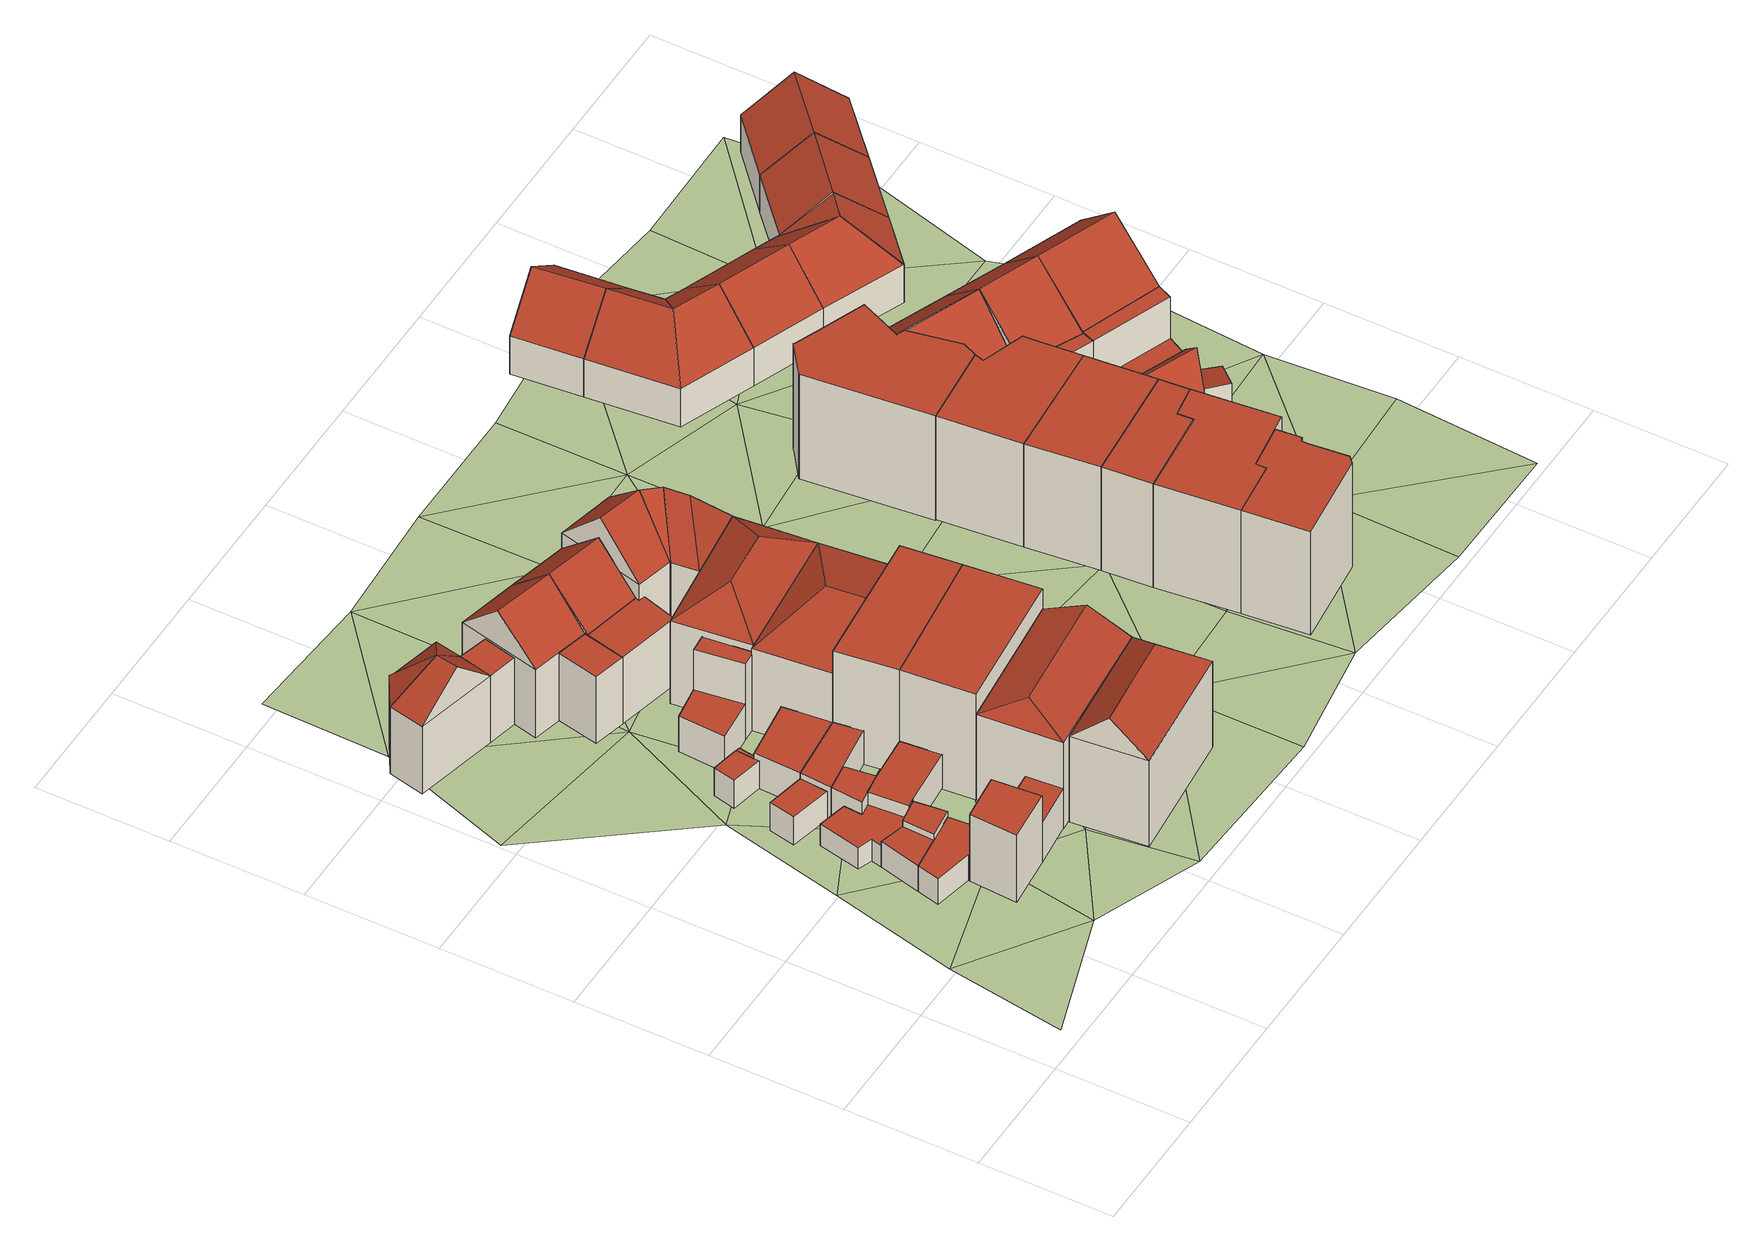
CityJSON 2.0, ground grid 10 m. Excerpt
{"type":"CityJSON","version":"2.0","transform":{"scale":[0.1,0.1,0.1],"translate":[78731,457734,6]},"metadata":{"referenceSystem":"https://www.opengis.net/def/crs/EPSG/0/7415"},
"CityObjects":{
"building1":{"type":"Building","attributes":{"validity":"0"},"children":["building1-1","building1-2","building1-3"]},
"building1-1":{"type":"BuildingPart","attributes":{"roofType":"1070","RelativeEavesHeight":6,"RelativeRidgeHeight":9.1,"AbsoluteEavesHeight":12.27,"AbsoluteRidgeHeight":15.37,"validity":"0"},"parents":["building1"],"geometry":[{"type":"Solid","lod":"2","boundaries":[[[[0,1,2,3]],[[1,4,5,2]],[[4,6,7,5]],[[6,8,9,7]],[[8,0,3,9]],[[1,0,10]],[[4,1,10]],[[6,4,10]],[[8,6,10]],[[0,8,10]],[[3,2,5,7,9]]]],"semantics":{"surfaces":[{"type":"WallSurface"},{"type":"RoofSurface","Direction":194.2,"Slope":-17.75},{"type":"RoofSurface","Direction":328.77,"Slope":44.4},{"type":"RoofSurface","Direction":56.98,"Slope":24.38},{"type":"RoofSurface","Direction":13.61,"Slope":44.32},{"type":"RoofSurface","Direction":102.35,"Slope":46.31},{"type":"GroundSurface"}],"values":[[0,0,0,0,0,1,2,3,4,5,6]]}}]},
"building1-2":{"type":"BuildingPart","attributes":{"roofType":"1000","RelativeEavesHeight":5.97,"RelativeRidgeHeight":5.97,"AbsoluteEavesHeight":12.27,"AbsoluteRidgeHeight":12.27,"validity":"0"},"parents":["building1"],"geometry":[{"type":"Solid","lod":"2","boundaries":[[[[0,11,12,3]],[[11,13,14,12]],[[13,15,16,14]],[[15,0,3,16]],[[15,13,11,0]],[[3,12,14,16]]]],"semantics":{"surfaces":[{"type":"WallSurface"},{"type":"RoofSurface","Direction":144.59,"Slope":90},{"type":"GroundSurface"}],"values":[[0,0,0,0,1,2]]}}]},
"building1-3":{"type":"BuildingPart","attributes":{"roofType":"1130","RelativeEavesHeight":5.99,"RelativeRidgeHeight":9.09,"AbsoluteEavesHeight":12.27,"AbsoluteRidgeHeight":15.37,"validity":"0"},"parents":["building1"],"geometry":[{"type":"Solid","lod":"2","boundaries":[[[[17,1,2,18]],[[1,0,3,2]],[[0,15,16,3]],[[15,17,18,16]],[[0,1,10]],[[17,15,19]],[[1,17,19,10]],[[15,0,10,19]],[[18,2,3,16]]]],"semantics":{"surfaces":[{"type":"WallSurface"},{"type":"RoofSurface","Direction":14.2,"Slope":17.75},{"type":"RoofSurface","Direction":282.04,"Slope":46.28},{"type":"RoofSurface","Direction":102.27,"Slope":46.29},{"type":"GroundSurface"}],"values":[[0,0,0,0,1,0,2,3,4]]}}]},
"building2":{"type":"Building","attributes":{"validity":"0"},"children":["building2-1","building2-2","building2-3","building2-4"]},
"building2-1":{"type":"BuildingPart","attributes":{"roofType":"1000","RelativeEavesHeight":2.32,"RelativeRidgeHeight":2.32,"AbsoluteEavesHeight":8.74,"AbsoluteRidgeHeight":8.74,"validity":"0"},"parents":["building2"],"geometry":[{"type":"Solid","lod":"2","boundaries":[[[[20,21,22,23]],[[21,24,25,22]],[[24,26,27,25]],[[26,28,29,27]],[[28,30,31,29]],[[30,20,23,31]],[[30,28,26,24,21,20]],[[23,22,25,27,29,31]]]],"semantics":{"surfaces":[{"type":"WallSurface"},{"type":"RoofSurface","Direction":0,"Slope":90},{"type":"GroundSurface"}],"values":[[0,0,0,0,0,0,1,2]]}}]},
"building2-2":{"type":"BuildingPart","attributes":{"roofType":"1130","RelativeEavesHeight":7.73,"RelativeRidgeHeight":9.35,"AbsoluteEavesHeight":13.99,"AbsoluteRidgeHeight":15.62,"validity":"0"},"parents":["building2"],"geometry":[{"type":"Solid","lod":"2","boundaries":[[[[32,33,34,35]],[[33,36,37,34]],[[36,38,39,37]],[[38,32,35,39]],[[36,33,40]],[[32,38,41]],[[33,32,41,40]],[[38,36,40,41]],[[35,34,37,39]]]],"semantics":{"surfaces":[{"type":"WallSurface"},{"type":"RoofSurface","Direction":265.01,"Slope":41.23},{"type":"RoofSurface","Direction":174.28,"Slope":62.61},{"type":"RoofSurface","Direction":354.14,"Slope":62.61},{"type":"GroundSurface"}],"values":[[0,0,0,0,1,0,2,3,4]]}}]},
"building2-3":{"type":"BuildingPart","attributes":{"roofType":"1000","RelativeEavesHeight":5.95,"RelativeRidgeHeight":5.95,"AbsoluteEavesHeight":12.39,"AbsoluteRidgeHeight":12.39,"validity":"0"},"parents":["building2"],"geometry":[{"type":"Solid","lod":"2","boundaries":[[[[42,43,44,45]],[[43,46,23,44]],[[46,47,48,23]],[[47,42,45,48]],[[47,46,43,42]],[[45,44,23,48]]]],"semantics":{"surfaces":[{"type":"WallSurface"},{"type":"RoofSurface","Direction":0,"Slope":90},{"type":"GroundSurface"}],"values":[[0,0,0,0,1,2]]}}]},
"building2-4":{"type":"BuildingPart","attributes":{"roofType":"1000","RelativeEavesHeight":3.46,"RelativeRidgeHeight":3.46,"AbsoluteEavesHeight":9.88,"AbsoluteRidgeHeight":9.88,"validity":"0"},"parents":["building2"],"geometry":[{"type":"Solid","lod":"2","boundaries":[[[[49,50,45,51]],[[50,52,48,45]],[[52,53,54,48]],[[53,55,56,54]],[[55,57,58,56]],[[57,49,51,58]],[[57,55,53,52,50,49]],[[51,45,48,54,56,58]]]],"semantics":{"surfaces":[{"type":"WallSurface"},{"type":"RoofSurface","Direction":0,"Slope":90},{"type":"GroundSurface"}],"values":[[0,0,0,0,0,0,1,2]]}}]},
"building3":{"type":"Building","attributes":{"validity":"0"},"children":["building3-1","building3-2","building3-3","building3-4","building3-5"]},
"building3-1":{"type":"BuildingPart","attributes":{"roofType":"1000","RelativeEavesHeight":2.75,"RelativeRidgeHeight":2.75,"AbsoluteEavesHeight":9.16,"AbsoluteRidgeHeight":9.16,"validity":"0"},"parents":["building3"],"geometry":[{"type":"Solid","lod":"2","boundaries":[[[[59,60,61,62]],[[60,63,64,61]],[[63,65,29,64]],[[65,66,67,29]],[[66,59,62,67]],[[66,65,63,60,59]],[[62,61,64,29,67]]]],"semantics":{"surfaces":[{"type":"WallSurface"},{"type":"RoofSurface","Direction":128.74,"Slope":90},{"type":"GroundSurface"}],"values":[[0,0,0,0,0,1,2]]}}]},
"building3-2":{"type":"BuildingPart","attributes":{"roofType":"1000","RelativeEavesHeight":2.97,"RelativeRidgeHeight":2.97,"AbsoluteEavesHeight":9.36,"AbsoluteRidgeHeight":9.36,"validity":"0"},"parents":["building3"],"geometry":[{"type":"Solid","lod":"2","boundaries":[[[[68,69,70,71]],[[69,72,73,70]],[[72,74,64,73]],[[74,75,61,64]],[[75,76,77,61]],[[76,68,71,77]],[[76,75,74,72,69,68]],[[71,70,73,64,61,77]]]],"semantics":{"surfaces":[{"type":"WallSurface"},{"type":"RoofSurface","Direction":161.8,"Slope":90},{"type":"GroundSurface"}],"values":[[0,0,0,0,0,0,1,2]]}}]},
"building3-3":{"type":"BuildingPart","attributes":{"roofType":"1000","RelativeEavesHeight":9.49,"RelativeRidgeHeight":9.49,"AbsoluteEavesHeight":15.8,"AbsoluteRidgeHeight":15.8,"validity":"0"},"parents":["building3"],"geometry":[{"type":"Solid","lod":"2","boundaries":[[[[78,79,37,39]],[[79,80,81,37]],[[80,82,83,81]],[[82,78,39,83]],[[82,80,79,78]],[[39,37,81,83]]]],"semantics":{"surfaces":[{"type":"WallSurface"},{"type":"RoofSurface","Direction":0,"Slope":90},{"type":"GroundSurface"}],"values":[[0,0,0,0,1,2]]}}]},
"building3-4":{"type":"BuildingPart","attributes":{"roofType":"1000","RelativeEavesHeight":2.33,"RelativeRidgeHeight":2.33,"AbsoluteEavesHeight":8.74,"AbsoluteRidgeHeight":8.74,"validity":"0"},"parents":["building3"],"geometry":[{"type":"Solid","lod":"2","boundaries":[[[[84,85,67,62]],[[85,26,27,67]],[[26,86,87,27]],[[86,84,62,87]],[[86,26,85,84]],[[62,67,27,87]]]],"semantics":{"surfaces":[{"type":"WallSurface"},{"type":"RoofSurface","Direction":0,"Slope":90},{"type":"GroundSurface"}],"values":[[0,0,0,0,1,2]]}}]},
"building3-5":{"type":"BuildingPart","attributes":{"roofType":"1000","RelativeEavesHeight":1.96,"RelativeRidgeHeight":1.96,"AbsoluteEavesHeight":8.34,"AbsoluteRidgeHeight":8.34,"validity":"0"},"parents":["building3"],"geometry":[{"type":"Solid","lod":"2","boundaries":[[[[88,89,90,91]],[[89,92,93,90]],[[92,94,95,93]],[[94,96,97,95]],[[96,98,77,97]],[[98,99,61,77]],[[99,100,62,61]],[[100,101,87,62]],[[101,88,91,87]],[[101,100,99,98,96,94,92,89,88]],[[91,90,93,95,97,77,61,62,87]]]],"semantics":{"surfaces":[{"type":"WallSurface"},{"type":"RoofSurface","Direction":0,"Slope":90},{"type":"GroundSurface"}],"values":[[0,0,0,0,0,0,0,0,0,1,2]]}}]},
"building4":{"type":"Building","attributes":{"validity":"0"},"children":["building4-1","building4-2"]},
"building4-1":{"type":"BuildingPart","attributes":{"roofType":"1030","RelativeEavesHeight":6.12,"RelativeRidgeHeight":9.36,"AbsoluteEavesHeight":12.39,"AbsoluteRidgeHeight":15.64,"validity":"0"},"parents":["building4"],"geometry":[{"type":"Solid","lod":"2","boundaries":[[[[102,103,104,105]],[[103,106,107,104]],[[106,108,109,107]],[[108,102,105,109]],[[106,103,110]],[[102,108,111]],[[103,102,111,110]],[[108,106,110,111]],[[105,104,107,109]]]],"semantics":{"surfaces":[{"type":"WallSurface"},{"type":"RoofSurface","Direction":194.26,"Slope":44.75},{"type":"RoofSurface","Direction":14.08,"Slope":45.49},{"type":"GroundSurface"}],"values":[[0,0,0,0,0,0,1,2,3]]}}]},
"building4-2":{"type":"BuildingPart","attributes":{"roofType":"1000","RelativeEavesHeight":6.04,"RelativeRidgeHeight":6.04,"AbsoluteEavesHeight":12.39,"AbsoluteRidgeHeight":12.39,"validity":"0"},"parents":["building4"],"geometry":[{"type":"Solid","lod":"2","boundaries":[[[[112,113,114,115]],[[113,116,117,114]],[[116,102,118,117]],[[102,112,115,118]],[[102,116,113,112]],[[115,114,117,118]]]],"semantics":{"surfaces":[{"type":"WallSurface"},{"type":"RoofSurface","Direction":0,"Slope":90},{"type":"GroundSurface"}],"values":[[0,0,0,0,1,2]]}}]},
"building5":{"type":"Building","attributes":{"validity":"0"},"children":["building5-1","building5-2","building5-3","building5-4"]},
"building5-1":{"type":"BuildingPart","attributes":{"roofType":"1010","RelativeEavesHeight":2.99,"RelativeRidgeHeight":2.99,"AbsoluteEavesHeight":9.36,"AbsoluteRidgeHeight":9.36,"validity":"0"},"parents":["building5"],"geometry":[{"type":"Solid","lod":"2","boundaries":[[[[119,120,121,122]],[[120,123,124,121]],[[123,125,126,124]],[[125,119,122,126]],[[125,123,120,119]],[[122,121,124,126]]]],"semantics":{"surfaces":[{"type":"WallSurface"},{"type":"RoofSurface","Direction":0,"Slope":90},{"type":"GroundSurface"}],"values":[[0,0,0,0,1,2]]}}]},
"building5-2":{"type":"BuildingPart","attributes":{"roofType":"1000","RelativeEavesHeight":9.45,"RelativeRidgeHeight":9.45,"AbsoluteEavesHeight":15.8,"AbsoluteRidgeHeight":15.8,"validity":"0"},"parents":["building5"],"geometry":[{"type":"Solid","lod":"2","boundaries":[[[[82,80,70,127]],[[80,128,126,70]],[[128,129,130,126]],[[129,82,127,130]],[[129,128,80,82]],[[127,70,126,130]]]],"semantics":{"surfaces":[{"type":"WallSurface"},{"type":"RoofSurface","Direction":0,"Slope":90},{"type":"GroundSurface"}],"values":[[0,0,0,0,1,2]]}}]},
"building5-3":{"type":"BuildingPart","attributes":{"roofType":"1010","RelativeEavesHeight":2.5,"RelativeRidgeHeight":2.5,"AbsoluteEavesHeight":8.86,"AbsoluteRidgeHeight":8.86,"validity":"0"},"parents":["building5"],"geometry":[{"type":"Solid","lod":"2","boundaries":[[[[131,132,133,134]],[[132,135,136,133]],[[135,137,124,136]],[[137,131,134,124]],[[137,135,132,131]],[[134,133,136,124]]]],"semantics":{"surfaces":[{"type":"WallSurface"},{"type":"RoofSurface","Direction":156.83,"Slope":90},{"type":"GroundSurface"}],"values":[[0,0,0,0,1,2]]}}]},
"building5-4":{"type":"BuildingPart","attributes":{"roofType":"1000","RelativeEavesHeight":2.98,"RelativeRidgeHeight":2.98,"AbsoluteEavesHeight":9.36,"AbsoluteRidgeHeight":9.36,"validity":"0"},"parents":["building5"],"geometry":[{"type":"Solid","lod":"2","boundaries":[[[[138,68,71,139]],[[68,140,97,71]],[[140,120,121,97]],[[120,138,139,121]],[[120,140,68,138]],[[139,71,97,121]]]],"semantics":{"surfaces":[{"type":"WallSurface"},{"type":"RoofSurface","Direction":0,"Slope":90},{"type":"GroundSurface"}],"values":[[0,0,0,0,1,2]]}}]},
"building6":{"type":"Building","attributes":{"roofType":"1130","RelativeEavesHeight":7.73,"RelativeRidgeHeight":10.39,"AbsoluteEavesHeight":13.99,"AbsoluteRidgeHeight":16.66,"validity":"0"},"geometry":[{"type":"Solid","lod":"2","boundaries":[[[[141,32,35,142]],[[32,143,144,35]],[[143,145,146,144]],[[145,141,142,146]],[[143,32,147]],[[141,145,148]],[[32,141,148,147]],[[145,143,147,148]],[[142,35,144,146]]]],"semantics":{"surfaces":[{"type":"WallSurface"},{"type":"RoofSurface","Direction":84.08,"Slope":45},{"type":"RoofSurface","Direction":354.2,"Slope":46.96},{"type":"RoofSurface","Direction":174.06,"Slope":46.63},{"type":"GroundSurface"}],"values":[[0,0,0,0,1,0,2,3,4]]}}]},
"building7":{"type":"Building","attributes":{"validity":"0"},"children":["building7-1","building7-2","building7-3","building7-4"]},
"building7-1":{"type":"BuildingPart","attributes":{"roofType":"1010","RelativeEavesHeight":2.48,"RelativeRidgeHeight":2.48,"AbsoluteEavesHeight":8.86,"AbsoluteRidgeHeight":8.86,"validity":"0"},"parents":["building7"],"geometry":[{"type":"Solid","lod":"2","boundaries":[[[[149,150,151,152]],[[150,153,154,151]],[[153,155,156,154]],[[155,149,152,156]],[[155,153,150,149]],[[152,151,154,156]]]],"semantics":{"surfaces":[{"type":"WallSurface"},{"type":"RoofSurface","Direction":0,"Slope":90},{"type":"GroundSurface"}],"values":[[0,0,0,0,1,2]]}}]},
"building7-2":{"type":"BuildingPart","attributes":{"roofType":"1010","RelativeEavesHeight":2.5,"RelativeRidgeHeight":2.5,"AbsoluteEavesHeight":8.86,"AbsoluteRidgeHeight":8.86,"validity":"0"},"parents":["building7"],"geometry":[{"type":"Solid","lod":"2","boundaries":[[[[157,158,159,160]],[[158,161,162,159]],[[161,150,151,162]],[[150,157,160,151]],[[150,161,158,157]],[[160,159,162,151]]]],"semantics":{"surfaces":[{"type":"WallSurface"},{"type":"RoofSurface","Direction":0,"Slope":90},{"type":"GroundSurface"}],"values":[[0,0,0,0,1,2]]}}]},
"building7-3":{"type":"BuildingPart","attributes":{"roofType":"1130","RelativeEavesHeight":7.47,"RelativeRidgeHeight":9.43,"AbsoluteEavesHeight":13.84,"AbsoluteRidgeHeight":15.8,"validity":"0"},"parents":["building7"],"geometry":[{"type":"Solid","lod":"2","boundaries":[[[[163,164,165,126]],[[164,166,167,165]],[[166,168,130,167]],[[168,163,126,130]],[[166,164,169]],[[163,168,170]],[[164,163,170,169]],[[168,166,169,170]],[[126,165,167,130]]]],"semantics":{"surfaces":[{"type":"WallSurface"},{"type":"RoofSurface","Direction":354.08,"Slope":55.32},{"type":"RoofSurface","Direction":264.36,"Slope":69.89},{"type":"RoofSurface","Direction":84.14,"Slope":69.89},{"type":"GroundSurface"}],"values":[[0,0,0,0,1,0,2,3,4]]}}]},
"building7-4":{"type":"BuildingPart","attributes":{"roofType":"1010","RelativeEavesHeight":2.98,"RelativeRidgeHeight":2.98,"AbsoluteEavesHeight":9.36,"AbsoluteRidgeHeight":9.36,"validity":"0"},"parents":["building7"],"geometry":[{"type":"Solid","lod":"2","boundaries":[[[[125,123,124,126]],[[123,171,152,124]],[[171,172,173,152]],[[172,125,126,173]],[[172,171,123,125]],[[126,124,152,173]]]],"semantics":{"surfaces":[{"type":"WallSurface"},{"type":"RoofSurface","Direction":0,"Slope":90},{"type":"GroundSurface"}],"values":[[0,0,0,0,1,2]]}}]},
"building8":{"type":"Building","attributes":{"validity":"0"},"children":["building8-1","building8-2"]},
"building8-1":{"type":"BuildingPart","attributes":{"roofType":"1030","RelativeEavesHeight":6.1,"RelativeRidgeHeight":9.35,"AbsoluteEavesHeight":12.39,"AbsoluteRidgeHeight":15.64,"validity":"0"},"parents":["building8"],"geometry":[{"type":"Solid","lod":"2","boundaries":[[[[108,174,175,109]],[[174,176,177,175]],[[176,178,179,177]],[[178,108,109,179]],[[176,174,180]],[[108,178,111]],[[174,108,111,180]],[[178,176,180,111]],[[109,175,177,179]]]],"semantics":{"surfaces":[{"type":"WallSurface"},{"type":"RoofSurface","Direction":13.36,"Slope":45.73},{"type":"RoofSurface","Direction":192.86,"Slope":45.73},{"type":"GroundSurface"}],"values":[[0,0,0,0,0,0,1,2,3]]}}]},
"building8-2":{"type":"BuildingPart","attributes":{"roofType":"1000","RelativeEavesHeight":6.03,"RelativeRidgeHeight":6.03,"AbsoluteEavesHeight":12.39,"AbsoluteRidgeHeight":12.39,"validity":"0"},"parents":["building8"],"geometry":[{"type":"Solid","lod":"2","boundaries":[[[[176,181,182,183]],[[181,184,185,182]],[[184,186,187,185]],[[186,112,115,187]],[[112,178,188,115]],[[178,176,183,188]],[[178,112,186,184,181,176]],[[183,182,185,187,115,188]]]],"semantics":{"surfaces":[{"type":"WallSurface"},{"type":"RoofSurface","Direction":15.88,"Slope":90},{"type":"GroundSurface"}],"values":[[0,0,0,0,0,0,1,2]]}}]},
"building9":{"type":"Building","attributes":{"validity":"0"},"children":["building9-1","building9-2","building9-3"]},
"building9-1":{"type":"BuildingPart","attributes":{"roofType":"1000","RelativeEavesHeight":6.85,"RelativeRidgeHeight":6.85,"AbsoluteEavesHeight":13.24,"AbsoluteRidgeHeight":13.24,"validity":"0"},"parents":["building9"],"geometry":[{"type":"Solid","lod":"2","boundaries":[[[[189,190,191,192]],[[190,193,194,191]],[[193,195,196,194]],[[195,189,192,196]],[[195,193,190,189]],[[192,191,194,196]]]],"semantics":{"surfaces":[{"type":"WallSurface"},{"type":"RoofSurface","Direction":0,"Slope":90},{"type":"GroundSurface"}],"values":[[0,0,0,0,1,2]]}}]},
"building9-2":{"type":"BuildingPart","attributes":{"roofType":"1040","RelativeEavesHeight":7.46,"RelativeRidgeHeight":9.42,"AbsoluteEavesHeight":13.84,"AbsoluteRidgeHeight":15.8,"validity":"0"},"parents":["building9"],"geometry":[{"type":"Solid","lod":"2","boundaries":[[[[197,198,199,200]],[[198,166,167,199]],[[166,201,191,167]],[[201,197,200,191]],[[166,198,202]],[[197,201,203]],[[198,197,203,202]],[[201,166,202,203]],[[200,199,167,191]]]],"semantics":{"surfaces":[{"type":"WallSurface"},{"type":"RoofSurface","Direction":84.08,"Slope":56.49},{"type":"RoofSurface","Direction":263.94,"Slope":56.49},{"type":"RoofSurface","Direction":353.24,"Slope":56.49},{"type":"RoofSurface","Direction":174.06,"Slope":56.49},{"type":"GroundSurface"}],"values":[[0,0,0,0,1,2,3,4,5]]}}]},
"building9-3":{"type":"BuildingPart","attributes":{"roofType":"1000","RelativeEavesHeight":3.25,"RelativeRidgeHeight":3.25,"AbsoluteEavesHeight":9.64,"AbsoluteRidgeHeight":9.64,"validity":"0"},"parents":["building9"],"geometry":[{"type":"Solid","lod":"2","boundaries":[[[[204,205,206,194]],[[205,207,208,206]],[[207,209,196,208]],[[209,204,194,196]],[[209,207,205,204]],[[194,206,208,196]]]],"semantics":{"surfaces":[{"type":"WallSurface"},{"type":"RoofSurface","Direction":0,"Slope":90},{"type":"GroundSurface"}],"values":[[0,0,0,0,1,2]]}}]},
"building10":{"type":"Building","attributes":{"validity":"0"},"children":["building10-1","building10-2","building10-3"]},
"building10-1":{"type":"BuildingPart","attributes":{"roofType":"1030","RelativeEavesHeight":7.52,"RelativeRidgeHeight":11.05,"AbsoluteEavesHeight":13.84,"AbsoluteRidgeHeight":17.37,"validity":"0"},"parents":["building10"],"geometry":[{"type":"Solid","lod":"2","boundaries":[[[[210,211,212,213]],[[211,214,175,212]],[[214,215,216,175]],[[215,210,213,216]],[[214,211,217]],[[210,215,218]],[[211,210,218,217]],[[215,214,217,218]],[[213,212,175,216]]]],"semantics":{"surfaces":[{"type":"WallSurface"},{"type":"RoofSurface","Direction":193.7,"Slope":44.43},{"type":"RoofSurface","Direction":13.63,"Slope":44.42},{"type":"GroundSurface"}],"values":[[0,0,0,0,0,0,1,2,3]]}}]},
"building10-2":{"type":"BuildingPart","attributes":{"roofType":"1130","RelativeEavesHeight":7.48,"RelativeRidgeHeight":11.01,"AbsoluteEavesHeight":13.84,"AbsoluteRidgeHeight":17.37,"validity":"0"},"parents":["building10"],"geometry":[{"type":"Solid","lod":"2","boundaries":[[[[219,198,199,220]],[[198,221,222,199]],[[221,223,224,222]],[[223,219,220,224]],[[221,198,225]],[[219,223,226]],[[198,219,226,225]],[[223,221,225,226]],[[220,199,222,224]]]],"semantics":{"surfaces":[{"type":"WallSurface"},{"type":"RoofSurface","Direction":173.06,"Slope":28.63},{"type":"RoofSurface","Direction":84.69,"Slope":38.17},{"type":"RoofSurface","Direction":265.24,"Slope":38.02},{"type":"GroundSurface"}],"values":[[0,0,0,0,1,0,2,3,4]]}}]},
"building10-3":{"type":"BuildingPart","attributes":{"roofType":"1030","RelativeEavesHeight":7.5,"RelativeRidgeHeight":11.03,"AbsoluteEavesHeight":13.84,"AbsoluteRidgeHeight":17.37,"validity":"0"},"parents":["building10"],"geometry":[{"type":"Solid","lod":"2","boundaries":[[[[223,210,213,227]],[[210,215,216,213]],[[215,219,228,216]],[[219,223,227,228]],[[215,210,218]],[[223,219,226]],[[210,223,226,218]],[[219,215,218,226]],[[227,213,216,228]]]],"semantics":{"surfaces":[{"type":"WallSurface"},{"type":"RoofSurface","Direction":233.88,"Slope":42.71},{"type":"RoofSurface","Direction":49.59,"Slope":43.22},{"type":"GroundSurface"}],"values":[[0,0,0,0,0,0,1,2,3]]}}]},
"building11":{"type":"Building","attributes":{"roofType":"1000","RelativeEavesHeight":9.31,"RelativeRidgeHeight":9.31,"AbsoluteEavesHeight":15.61,"AbsoluteRidgeHeight":15.61,"validity":"0"},"geometry":[{"type":"Solid","lod":"2","boundaries":[[[[229,230,231,232]],[[230,233,234,231]],[[233,235,236,234]],[[235,237,238,236]],[[237,239,240,238]],[[239,241,242,240]],[[241,243,244,242]],[[243,245,246,244]],[[245,247,248,246]],[[247,229,232,248]],[[247,245,243,241,239,237,235,233,230,229]],[[232,231,234,236,238,240,242,244,246,248]]]],"semantics":{"surfaces":[{"type":"WallSurface"},{"type":"RoofSurface","Direction":21.16,"Slope":90},{"type":"GroundSurface"}],"values":[[0,0,0,0,0,0,0,0,0,0,1,2]]}}]},
"building12":{"type":"Building","attributes":{"validity":"0"},"children":["building12-1","building12-2","building12-3"]},
"building12-1":{"type":"BuildingPart","attributes":{"roofType":"1000","RelativeEavesHeight":9.32,"RelativeRidgeHeight":9.32,"AbsoluteEavesHeight":15.61,"AbsoluteRidgeHeight":15.61,"validity":"0"},"parents":["building12"],"geometry":[{"type":"Solid","lod":"2","boundaries":[[[[249,250,251,252]],[[250,239,240,251]],[[239,237,238,240]],[[237,235,236,238]],[[235,253,254,236]],[[253,255,256,254]],[[255,257,258,256]],[[257,249,252,258]],[[257,255,253,235,237,239,250,249]],[[252,251,240,238,236,254,256,258]]]],"semantics":{"surfaces":[{"type":"WallSurface"},{"type":"RoofSurface","Direction":0,"Slope":90},{"type":"GroundSurface"}],"values":[[0,0,0,0,0,0,0,0,1,2]]}}]},
"building12-2":{"type":"BuildingPart","attributes":{"roofType":"1000","RelativeEavesHeight":2.48,"RelativeRidgeHeight":2.48,"AbsoluteEavesHeight":8.85,"AbsoluteRidgeHeight":8.85,"validity":"0"},"parents":["building12"],"geometry":[{"type":"Solid","lod":"2","boundaries":[[[[259,260,261,262]],[[260,263,264,261]],[[263,265,266,264]],[[265,259,262,266]],[[265,263,260,259]],[[262,261,264,266]]]],"semantics":{"surfaces":[{"type":"WallSurface"},{"type":"RoofSurface","Direction":0,"Slope":90},{"type":"GroundSurface"}],"values":[[0,0,0,0,1,2]]}}]},
"building12-3":{"type":"BuildingPart","attributes":{"roofType":"1000","RelativeEavesHeight":2.3,"RelativeRidgeHeight":2.3,"AbsoluteEavesHeight":8.65,"AbsoluteRidgeHeight":8.65,"validity":"0"},"parents":["building12"],"geometry":[{"type":"Solid","lod":"2","boundaries":[[[[267,268,269,251]],[[268,270,271,269]],[[270,272,273,271]],[[272,267,251,273]],[[272,270,268,267]],[[251,269,271,273]]]],"semantics":{"surfaces":[{"type":"WallSurface"},{"type":"RoofSurface","Direction":0,"Slope":90},{"type":"GroundSurface"}],"values":[[0,0,0,0,1,2]]}}]},
"building13":{"type":"Building","attributes":{"validity":"0"},"children":["building13-1","building13-2"]},
"building13-1":{"type":"BuildingPart","attributes":{"roofType":"1000","RelativeEavesHeight":9.32,"RelativeRidgeHeight":9.32,"AbsoluteEavesHeight":15.61,"AbsoluteRidgeHeight":15.61,"validity":"0"},"parents":["building13"],"geometry":[{"type":"Solid","lod":"2","boundaries":[[[[274,249,252,275]],[[249,257,258,252]],[[257,255,256,258]],[[255,253,254,256]],[[253,276,277,254]],[[276,278,279,277]],[[278,274,275,279]],[[278,276,253,255,257,249,274]],[[275,252,258,256,254,277,279]]]],"semantics":{"surfaces":[{"type":"WallSurface"},{"type":"RoofSurface","Direction":152.05,"Slope":90},{"type":"GroundSurface"}],"values":[[0,0,0,0,0,0,0,1,2]]}}]},
"building13-2":{"type":"BuildingPart","attributes":{"roofType":"1000","RelativeEavesHeight":6.14,"RelativeRidgeHeight":6.14,"AbsoluteEavesHeight":12.51,"AbsoluteRidgeHeight":12.51,"validity":"0"},"parents":["building13"],"geometry":[{"type":"Solid","lod":"2","boundaries":[[[[280,281,282,283]],[[281,284,285,282]],[[284,280,283,285]],[[284,281,280]],[[283,282,285]]]],"semantics":{"surfaces":[{"type":"WallSurface"},{"type":"RoofSurface","Direction":0,"Slope":90},{"type":"GroundSurface"}],"values":[[0,0,0,1,2]]}}]},
"building14":{"type":"Building","attributes":{"roofType":"1000","RelativeEavesHeight":9.32,"RelativeRidgeHeight":9.32,"AbsoluteEavesHeight":15.61,"AbsoluteRidgeHeight":15.61,"validity":"0"},"geometry":[{"type":"Solid","lod":"2","boundaries":[[[[286,287,288,289]],[[287,290,291,288]],[[290,292,293,291]],[[292,294,295,293]],[[294,296,297,295]],[[296,298,299,297]],[[298,286,289,299]],[[298,296,294,292,290,287,286]],[[289,288,291,293,295,297,299]]]],"semantics":{"surfaces":[{"type":"WallSurface"},{"type":"RoofSurface","Direction":0,"Slope":90},{"type":"GroundSurface"}],"values":[[0,0,0,0,0,0,0,1,2]]}}]},
"building15":{"type":"Building","attributes":{"roofType":"1000","RelativeEavesHeight":9.36,"RelativeRidgeHeight":9.36,"AbsoluteEavesHeight":15.61,"AbsoluteRidgeHeight":15.61,"validity":"0"},"geometry":[{"type":"Solid","lod":"2","boundaries":[[[[300,301,302,303]],[[301,304,305,302]],[[304,292,306,305]],[[292,290,307,306]],[[290,308,309,307]],[[308,310,311,309]],[[310,312,313,311]],[[312,314,315,313]],[[314,316,317,315]],[[316,318,319,317]],[[318,300,303,319]],[[318,316,314,312,310,308,290,292,304,301,300]],[[303,302,305,306,307,309,311,313,315,317,319]]]],"semantics":{"surfaces":[{"type":"WallSurface"},{"type":"RoofSurface","Direction":85.69,"Slope":90},{"type":"GroundSurface"}],"values":[[0,0,0,0,0,0,0,0,0,0,0,1,2]]}}]},
"building16":{"type":"Building","attributes":{"validity":"0"},"children":["building16-1","building16-2","building16-3","building16-4"]},
"building16-1":{"type":"BuildingPart","attributes":{"roofType":"1000","RelativeEavesHeight":9.32,"RelativeRidgeHeight":9.32,"AbsoluteEavesHeight":15.61,"AbsoluteRidgeHeight":15.61,"validity":"0"},"parents":["building16"],"geometry":[{"type":"Solid","lod":"2","boundaries":[[[[278,276,277,279]],[[276,287,288,277]],[[287,286,289,288]],[[286,278,279,289]],[[286,287,276,278]],[[279,277,288,289]]]],"semantics":{"surfaces":[{"type":"WallSurface"},{"type":"RoofSurface","Direction":0,"Slope":90},{"type":"GroundSurface"}],"values":[[0,0,0,0,1,2]]}}]},
"building16-2":{"type":"BuildingPart","attributes":{"roofType":"1030","RelativeEavesHeight":2.87,"RelativeRidgeHeight":5.37,"AbsoluteEavesHeight":9.19,"AbsoluteRidgeHeight":11.7,"validity":"0"},"parents":["building16"],"geometry":[{"type":"Solid","lod":"2","boundaries":[[[[320,321,322,323]],[[321,324,325,322]],[[324,326,327,325]],[[326,320,323,327]],[[324,321,328]],[[320,326,329]],[[321,320,329,328]],[[326,324,328,329]],[[323,322,325,327]]]],"semantics":{"surfaces":[{"type":"WallSurface"},{"type":"RoofSurface","Direction":21.93,"Slope":42.43},{"type":"RoofSurface","Direction":203.48,"Slope":42.6},{"type":"GroundSurface"}],"values":[[0,0,0,0,0,0,1,2,3]]}}]},
"building16-3":{"type":"BuildingPart","attributes":{"roofType":"1010","RelativeEavesHeight":2.71,"RelativeRidgeHeight":3.17,"AbsoluteEavesHeight":9.04,"AbsoluteRidgeHeight":9.49,"validity":"0"},"parents":["building16"],"geometry":[{"type":"Solid","lod":"2","boundaries":[[[[330,331,332,333]],[[331,334,335,332]],[[334,336,337,335]],[[336,330,333,337]],[[336,334,331,330]],[[333,332,335,337]]]],"semantics":{"surfaces":[{"type":"WallSurface"},{"type":"RoofSurface","Direction":46.64,"Slope":71.15},{"type":"GroundSurface"}],"values":[[0,0,0,0,1,2]]}}]},
"building16-4":{"type":"BuildingPart","attributes":{"roofType":"1000","RelativeEavesHeight":3.43,"RelativeRidgeHeight":3.43,"AbsoluteEavesHeight":9.79,"AbsoluteRidgeHeight":9.79,"validity":"0"},"parents":["building16"],"geometry":[{"type":"Solid","lod":"2","boundaries":[[[[338,339,283,340]],[[339,341,285,283]],[[341,342,343,285]],[[342,344,345,343]],[[344,346,347,345]],[[346,338,340,347]],[[346,344,342,341,339,338]],[[340,283,285,343,345,347]]]],"semantics":{"surfaces":[{"type":"WallSurface"},{"type":"RoofSurface","Direction":270,"Slope":90},{"type":"GroundSurface"}],"values":[[0,0,0,0,0,0,1,2]]}}]},
"building17":{"type":"Building","attributes":{"validity":"0"},"children":["building17-1","building17-2"]},
"building17-1":{"type":"BuildingPart","attributes":{"roofType":"1030","RelativeEavesHeight":3.43,"RelativeRidgeHeight":6.55,"AbsoluteEavesHeight":9.72,"AbsoluteRidgeHeight":12.84,"validity":"0"},"parents":["building17"],"geometry":[{"type":"Solid","lod":"2","boundaries":[[[[348,349,350,351]],[[349,352,353,350]],[[352,354,355,353]],[[354,348,351,355]],[[352,349,356]],[[348,354,357]],[[349,348,357,356]],[[354,352,356,357]],[[351,350,353,355]]]],"semantics":{"surfaces":[{"type":"WallSurface"},{"type":"RoofSurface","Direction":264.15,"Slope":48.72},{"type":"RoofSurface","Direction":84.15,"Slope":48.72},{"type":"GroundSurface"}],"values":[[0,0,0,0,0,0,1,2,3]]}}]},
"building17-2":{"type":"BuildingPart","attributes":{"roofType":"1030","RelativeEavesHeight":3.43,"RelativeRidgeHeight":6.55,"AbsoluteEavesHeight":9.72,"AbsoluteRidgeHeight":12.84,"validity":"0"},"parents":["building17"],"geometry":[{"type":"Solid","lod":"2","boundaries":[[[[358,348,351,359]],[[348,354,355,351]],[[354,360,361,355]],[[360,358,359,361]],[[354,348,357]],[[358,360,362]],[[348,358,362,357]],[[360,354,357,362]],[[359,351,355,361]]]],"semantics":{"surfaces":[{"type":"WallSurface"},{"type":"RoofSurface","Direction":201.66,"Slope":48.69},{"type":"RoofSurface","Direction":21.71,"Slope":48.7},{"type":"GroundSurface"}],"values":[[0,0,0,0,0,0,1,2,3]]}}]},
"building18":{"type":"Building","attributes":{"validity":"0"},"children":["building18-1","building18-2","building18-3"]},
"building18-1":{"type":"BuildingPart","attributes":{"roofType":"1010","RelativeEavesHeight":7.69,"RelativeRidgeHeight":9.3,"AbsoluteEavesHeight":13.94,"AbsoluteRidgeHeight":15.55,"validity":"0"},"parents":["building18"],"geometry":[{"type":"Solid","lod":"2","boundaries":[[[[363,364,365,366]],[[364,300,367,365]],[[300,368,369,367]],[[368,363,366,369]],[[368,300,364,363]],[[366,365,367,369]]]],"semantics":{"surfaces":[{"type":"WallSurface"},{"type":"RoofSurface","Direction":21.63,"Slope":47.07},{"type":"GroundSurface"}],"values":[[0,0,0,0,1,2]]}}]},
"building18-2":{"type":"BuildingPart","attributes":{"roofType":"1000","RelativeEavesHeight":6,"RelativeRidgeHeight":6,"AbsoluteEavesHeight":12.33,"AbsoluteRidgeHeight":12.33,"validity":"0"},"parents":["building18"],"geometry":[{"type":"Solid","lod":"2","boundaries":[[[[370,371,372,373]],[[371,374,375,372]],[[374,376,377,375]],[[376,378,297,377]],[[378,379,295,297]],[[379,380,381,295]],[[380,370,373,381]],[[380,379,378,376,374,371,370]],[[373,372,375,377,297,295,381]]]],"semantics":{"surfaces":[{"type":"WallSurface"},{"type":"RoofSurface","Direction":0,"Slope":90},{"type":"GroundSurface"}],"values":[[0,0,0,0,0,0,0,1,2]]}}]},
"building18-3":{"type":"BuildingPart","attributes":{"roofType":"1010","RelativeEavesHeight":7.65,"RelativeRidgeHeight":9.26,"AbsoluteEavesHeight":13.94,"AbsoluteRidgeHeight":15.55,"validity":"0"},"parents":["building18"],"geometry":[{"type":"Solid","lod":"2","boundaries":[[[[364,370,373,365]],[[370,380,381,373]],[[380,301,382,381]],[[301,364,365,382]],[[301,380,370,364]],[[365,373,381,382]]]],"semantics":{"surfaces":[{"type":"WallSurface"},{"type":"RoofSurface","Direction":201.5,"Slope":46.43},{"type":"GroundSurface"}],"values":[[0,0,0,0,1,2]]}}]},
"building19":{"type":"Building","attributes":{"roofType":"1030","RelativeEavesHeight":3.42,"RelativeRidgeHeight":6.54,"AbsoluteEavesHeight":9.72,"AbsoluteRidgeHeight":12.84,"validity":"0"},"geometry":[{"type":"Solid","lod":"2","boundaries":[[[[349,383,384,350]],[[383,385,386,384]],[[385,352,353,386]],[[352,349,350,353]],[[385,383,387]],[[349,352,356]],[[383,349,356,387]],[[352,385,387,356]],[[350,384,386,353]]]],"semantics":{"surfaces":[{"type":"WallSurface"},{"type":"RoofSurface","Direction":264.15,"Slope":48.73},{"type":"RoofSurface","Direction":84.15,"Slope":48.73},{"type":"GroundSurface"}],"values":[[0,0,0,0,0,0,1,2,3]]}}]},
"building20":{"type":"Building","attributes":{"validity":"0"},"children":["building20-1","building20-2"]},
"building20-1":{"type":"BuildingPart","attributes":{"roofType":"1030","RelativeEavesHeight":6.07,"RelativeRidgeHeight":9.29,"AbsoluteEavesHeight":12.33,"AbsoluteRidgeHeight":15.55,"validity":"0"},"parents":["building20"],"geometry":[{"type":"Solid","lod":"2","boundaries":[[[[388,371,372,389]],[[371,363,366,372]],[[363,390,391,366]],[[390,388,389,391]],[[363,371,364]],[[388,390,392]],[[371,388,392,364]],[[390,363,364,392]],[[389,372,366,391]]]],"semantics":{"surfaces":[{"type":"WallSurface"},{"type":"RoofSurface","Direction":203.86,"Slope":55.12},{"type":"RoofSurface","Direction":21.66,"Slope":47.19},{"type":"GroundSurface"}],"values":[[0,0,0,0,0,0,1,2,3]]}}]},
"building20-2":{"type":"BuildingPart","attributes":{"roofType":"1000","RelativeEavesHeight":5.97,"RelativeRidgeHeight":5.97,"AbsoluteEavesHeight":12.33,"AbsoluteRidgeHeight":12.33,"validity":"0"},"parents":["building20"],"geometry":[{"type":"Solid","lod":"2","boundaries":[[[[393,394,395,396]],[[394,376,397,395]],[[376,374,398,397]],[[374,388,399,398]],[[388,393,396,399]],[[388,374,376,394,393]],[[396,395,397,398,399]]]],"semantics":{"surfaces":[{"type":"WallSurface"},{"type":"RoofSurface","Direction":0,"Slope":90},{"type":"GroundSurface"}],"values":[[0,0,0,0,0,1,2]]}}]},
"building21":{"type":"Building","attributes":{"roofType":"1030","RelativeEavesHeight":3.43,"RelativeRidgeHeight":6.55,"AbsoluteEavesHeight":9.72,"AbsoluteRidgeHeight":12.84,"validity":"0"},"geometry":[{"type":"Solid","lod":"2","boundaries":[[[[400,358,359,401]],[[358,360,361,359]],[[360,402,403,361]],[[402,400,401,403]],[[360,358,362]],[[400,402,404]],[[358,400,404,362]],[[402,360,362,404]],[[401,359,361,403]]]],"semantics":{"surfaces":[{"type":"WallSurface"},{"type":"RoofSurface","Direction":201.68,"Slope":48.66},{"type":"RoofSurface","Direction":21.73,"Slope":48.66},{"type":"GroundSurface"}],"values":[[0,0,0,0,0,0,1,2,3]]}}]},
"building22":{"type":"Building","attributes":{"validity":"0"},"children":["building22-1","building22-2","building22-3"]},
"building22-1":{"type":"BuildingPart","attributes":{"roofType":"1000","RelativeEavesHeight":6.03,"RelativeRidgeHeight":6.03,"AbsoluteEavesHeight":12.33,"AbsoluteRidgeHeight":12.33,"validity":"0"},"parents":["building22"],"geometry":[{"type":"Solid","lod":"2","boundaries":[[[[405,406,407,408]],[[406,393,409,407]],[[393,410,411,409]],[[410,405,408,411]],[[410,393,406,405]],[[408,407,409,411]]]],"semantics":{"surfaces":[{"type":"WallSurface"},{"type":"RoofSurface","Direction":0,"Slope":90},{"type":"GroundSurface"}],"values":[[0,0,0,0,1,2]]}}]},
"building22-2":{"type":"BuildingPart","attributes":{"roofType":"1030","RelativeEavesHeight":6.09,"RelativeRidgeHeight":9.3,"AbsoluteEavesHeight":12.33,"AbsoluteRidgeHeight":15.55,"validity":"0"},"parents":["building22"],"geometry":[{"type":"Solid","lod":"2","boundaries":[[[[390,412,413,414]],[[412,405,415,413]],[[405,410,416,415]],[[410,390,414,416]],[[405,412,417]],[[390,410,392]],[[412,390,392,417]],[[410,405,417,392]],[[414,413,415,416]]]],"semantics":{"surfaces":[{"type":"WallSurface"},{"type":"RoofSurface","Direction":21.6,"Slope":47.29},{"type":"RoofSurface","Direction":200.74,"Slope":54.63},{"type":"GroundSurface"}],"values":[[0,0,0,0,0,0,1,2,3]]}}]},
"building22-3":{"type":"BuildingPart","attributes":{"roofType":"1000","RelativeEavesHeight":2.32,"RelativeRidgeHeight":2.32,"AbsoluteEavesHeight":8.63,"AbsoluteRidgeHeight":8.63,"validity":"0"},"parents":["building22"],"geometry":[{"type":"Solid","lod":"2","boundaries":[[[[418,419,322,407]],[[419,420,421,322]],[[420,422,423,421]],[[422,418,407,423]],[[422,420,419,418]],[[407,322,421,423]]]],"semantics":{"surfaces":[{"type":"WallSurface"},{"type":"RoofSurface","Direction":0,"Slope":90},{"type":"GroundSurface"}],"values":[[0,0,0,0,1,2]]}}]},
"building23":{"type":"Building","attributes":{"validity":"0"},"children":["building23-1","building23-2"]},
"building23-1":{"type":"BuildingPart","attributes":{"roofType":"1030","RelativeEavesHeight":3.43,"RelativeRidgeHeight":6.55,"AbsoluteEavesHeight":9.72,"AbsoluteRidgeHeight":12.84,"validity":"0"},"parents":["building23"],"geometry":[{"type":"Solid","lod":"2","boundaries":[[[[424,425,426,427]],[[425,428,429,426]],[[428,430,431,429]],[[430,424,427,431]],[[428,425,432]],[[424,430,433]],[[425,424,433,432]],[[430,428,432,433]],[[427,426,429,431]]]],"semantics":{"surfaces":[{"type":"WallSurface"},{"type":"RoofSurface","Direction":138.35,"Slope":49.63},{"type":"RoofSurface","Direction":325.26,"Slope":50.36},{"type":"GroundSurface"}],"values":[[0,0,0,0,0,0,1,2,3]]}}]},
"building23-2":{"type":"BuildingPart","attributes":{"roofType":"1030","RelativeEavesHeight":3.43,"RelativeRidgeHeight":6.55,"AbsoluteEavesHeight":9.72,"AbsoluteRidgeHeight":12.84,"validity":"0"},"parents":["building23"],"geometry":[{"type":"Solid","lod":"2","boundaries":[[[[425,400,401,426]],[[400,402,403,401]],[[402,428,429,403]],[[428,425,426,429]],[[402,400,404]],[[425,428,432]],[[400,425,432,404]],[[428,402,404,432]],[[426,401,403,429]]]],"semantics":{"surfaces":[{"type":"WallSurface"},{"type":"RoofSurface","Direction":201.66,"Slope":48.63},{"type":"RoofSurface","Direction":21.7,"Slope":48.62},{"type":"GroundSurface"}],"values":[[0,0,0,0,0,0,1,2,3]]}}]},
"building24":{"type":"Building","attributes":{"roofType":"1030","RelativeEavesHeight":3.38,"RelativeRidgeHeight":6.5,"AbsoluteEavesHeight":9.72,"AbsoluteRidgeHeight":12.84,"validity":"0"},"geometry":[{"type":"Solid","lod":"2","boundaries":[[[[434,424,427,435]],[[424,430,431,427]],[[430,436,437,431]],[[436,434,435,437]],[[430,424,433]],[[434,436,438]],[[424,434,438,433]],[[436,430,433,438]],[[435,427,431,437]]]],"semantics":{"surfaces":[{"type":"WallSurface"},{"type":"RoofSurface","Direction":137.4,"Slope":49.1},{"type":"RoofSurface","Direction":317.36,"Slope":49.1},{"type":"GroundSurface"}],"values":[[0,0,0,0,0,0,1,2,3]]}}]},
"building25":{"type":"Building","attributes":{"roofType":"1030","RelativeEavesHeight":3.33,"RelativeRidgeHeight":6.45,"AbsoluteEavesHeight":9.72,"AbsoluteRidgeHeight":12.84,"validity":"0"},"geometry":[{"type":"Solid","lod":"2","boundaries":[[[[439,434,440,441]],[[434,436,442,440]],[[436,443,444,442]],[[443,439,441,444]],[[436,434,438]],[[439,443,445]],[[434,439,445,438]],[[443,436,438,445]],[[441,440,442,444]]]],"semantics":{"surfaces":[{"type":"WallSurface"},{"type":"RoofSurface","Direction":137.41,"Slope":49.13},{"type":"RoofSurface","Direction":317.37,"Slope":49.13},{"type":"GroundSurface"}],"values":[[0,0,0,0,0,0,1,2,3]]}}]},
"terrain1":{"type":"TINRelief","attributes":{"validity":"0"},"geometry":[{"type":"CompositeSurface","lod":"2","boundaries":[[[446,447,448]],[[449,446,450]],[[446,448,450]],[[449,451,452]],[[449,450,451]],[[450,448,453]],[[454,452,455]],[[456,454,455]],[[448,457,453]],[[452,451,458]],[[452,458,455]],[[456,455,459]],[[451,450,460]],[[461,456,462]],[[450,453,460]],[[458,451,460]],[[456,459,462]],[[453,457,463]],[[455,458,464]],[[457,465,463]],[[459,455,466]],[[453,463,460]],[[458,460,467]],[[458,467,464]],[[462,459,466]],[[455,464,466]],[[462,466,468]],[[463,469,460]],[[463,465,470]],[[467,460,471]],[[460,469,471]],[[464,467,472]],[[469,463,473]],[[463,470,474]],[[467,471,472]],[[466,464,475]],[[463,474,473]],[[468,466,475]],[[471,469,473]],[[464,472,475]],[[468,475,476]],[[472,471,477]],[[471,473,477]],[[474,470,478]],[[475,472,479]],[[473,474,480]],[[470,481,478]],[[472,477,482]],[[472,482,479]],[[474,478,480]],[[477,473,483]],[[476,475,484]],[[473,480,483]],[[475,479,484]],[[478,481,485]],[[482,477,486]],[[479,482,486]],[[477,483,486]],[[480,478,487]],[[478,485,488]],[[484,479,489]],[[483,480,487]],[[479,486,489]],[[478,488,487]],[[486,483,490]],[[484,489,491]],[[483,487,490]],[[489,486,492]],[[486,490,492]],[[491,489,493]],[[489,492,494]],[[489,494,493]]]}]}
},
"vertices":[
[87,491,63],[24,507,63],[24,507,3],[87,491,3],[49,522,63],[49,522,3],[49,521,63],[49,521,3],[91,511,63],[91,511,3],[53,489,94],
[109,485,63],[109,485,3],[103,460,63],[103,460,3],[81,465,63],[81,465,3],
[18,480,63],[18,480,3],[50,472,94],
[122,133,27],[122,134,27],[122,134,4],[122,133,4],[93,140,27],[93,140,4],[97,157,27],[97,157,4],[146,163,27],[146,163,4],[148,136,27],[148,136,4],
[302,115,80],[195,105,80],[195,105,3],[302,115,3],[190,167,80],[190,167,3],[296,178,80],[296,178,3],[206,137,96],[299,147,96],
[160,101,64],[120,97,64],[120,97,4],[160,101,4],[122,133,64],[157,137,64],[157,137,4],
[195,105,39],[160,101,39],[195,105,4],[157,137,39],[167,138,39],[167,138,4],[168,130,39],[168,130,4],[193,132,39],[193,132,4],
[124,184,32],[136,186,32],[136,186,4],[124,184,4],[143,187,32],[143,187,4],[146,163,32],[123,160,32],[123,160,4],
[150,218,34],[185,221,34],[185,221,4],[150,218,4],[188,191,34],[188,191,4],[143,187,34],[136,186,34],[134,216,34],[134,216,4],
[296,178,98],[190,167,98],[185,221,98],[185,221,3],[290,234,98],[290,234,3],
[124,184,27],[123,160,27],[105,189,27],[105,189,4],
[107,197,23],[96,201,23],[96,201,4],[107,197,4],[103,233,23],[103,233,4],[125,228,23],[125,228,4],[124,214,23],[124,214,4],[134,216,23],[136,186,23],[124,184,23],[105,189,23],
[144,431,64],[99,442,64],[99,442,3],[144,431,3],[114,505,64],[114,505,3],[160,494,64],[160,494,3],[106,474,96],[152,462,96],
[137,399,64],[113,405,64],[113,405,4],[137,399,4],[120,437,64],[120,437,4],[144,431,4],
[182,246,34],[126,238,34],[126,238,4],[182,246,4],[128,262,34],[128,262,4],[179,267,34],[179,267,4],
[290,234,4],[179,267,98],[285,278,98],[285,278,4],
[126,241,29],[95,248,29],[95,248,4],[126,241,4],[99,268,29],[99,268,4],[128,262,29],
[147,241,34],[147,241,4],[124,214,34],
[202,105,80],[202,105,3],[308,59,80],[308,59,3],[208,49,80],[208,49,3],[279,85,107],[205,77,107],
[129,297,29],[130,311,29],[130,311,4],[129,297,4],[133,310,29],[133,310,4],[131,297,29],[131,297,4],
[129,293,29],[105,298,29],[105,298,4],[129,293,4],[109,315,29],[109,315,4],
[179,267,78],[173,324,78],[173,324,4],[279,335,78],[279,335,4],[285,278,78],[229,301,98],[232,273,98],
[129,297,34],[175,303,34],[175,303,4],
[205,483,64],[205,483,3],[189,419,64],[189,419,3],[144,429,64],[144,429,3],[197,451,96],
[188,416,64],[188,416,4],[189,419,4],[193,415,64],[193,415,4],[185,388,64],[185,388,4],[144,429,4],
[172,360,72],[176,324,72],[176,324,4],[172,360,4],[164,323,72],[164,323,4],[159,359,72],[159,359,4],
[169,382,78],[273,395,78],[273,395,4],[169,382,4],[176,324,78],[247,361,98],[202,356,98],
[164,323,36],[131,320,36],[131,320,4],[133,355,36],[133,355,4],[159,359,36],
[216,409,78],[188,416,78],[188,416,3],[216,409,3],[205,483,78],[249,473,78],[249,473,3],[197,450,114],[232,441,114],
[268,450,78],[268,450,4],[218,388,78],[218,388,4],[216,408,78],[216,408,4],[244,410,114],[242,429,114],
[216,408,3],[268,450,3],
[502,68,96],[497,63,96],[497,63,3],[502,68,3],[429,55,96],[429,55,3],[424,104,96],[424,104,3],[466,109,96],[466,109,3],[466,117,96],[466,117,3],[500,122,96],[500,122,3],[502,103,96],[502,103,3],[499,102,96],[499,102,3],[499,97,96],[499,97,3],
[505,188,96],[512,124,96],[512,124,3],[505,188,3],[417,165,96],[417,165,3],[482,172,96],[482,172,3],[481,184,96],[481,184,3],
[505,188,28],[522,190,28],[522,190,4],[505,188,4],[524,173,28],[524,173,4],[507,171,28],[507,171,4],
[512,124,26],[511,136,26],[511,136,3],[530,138,26],[530,138,3],[531,127,26],[531,127,3],
[504,197,96],[504,197,3],[414,202,96],[414,202,3],[503,210,96],[503,210,3],
[517,211,65],[504,197,65],[504,197,4],[517,211,4],[503,210,65],[503,210,4],
[498,263,96],[408,256,96],[408,256,3],[498,263,3],[402,318,96],[402,318,3],[464,324,96],[464,324,3],[462,317,96],[462,317,3],[494,306,96],[494,306,3],[495,293,96],[495,293,3],
[455,377,96],[461,375,96],[461,375,2],[455,377,2],[469,335,96],[469,335,2],[464,324,2],[402,318,2],[392,413,96],[392,413,2],[392,414,96],[392,414,2],[415,431,96],[415,431,2],[416,430,96],[416,430,2],[438,421,96],[438,421,2],[469,409,96],[469,409,2],
[525,268,32],[593,241,32],[593,241,3],[525,268,3],[556,205,32],[556,205,3],[509,227,32],[509,227,3],[575,223,57],[517,247,57],
[583,231,26],[596,216,26],[596,216,3],[583,231,3],[577,198,35],[577,198,3],[563,212,35],[563,212,3],
[524,219,38],[517,211,38],[524,219,4],[503,210,38],[500,245,38],[500,245,4],[518,251,38],[518,251,4],[509,227,38],[509,227,4],
[395,503,37],[388,571,37],[388,571,3],[395,503,3],[459,579,37],[459,579,3],[462,553,37],[462,553,3],[424,575,68],[429,528,68],
[451,481,37],[451,481,3],[477,547,37],[477,547,3],[464,514,68],
[531,384,63],[518,352,96],[518,352,3],[531,384,3],[455,377,3],[469,409,63],[469,409,3],
[505,321,63],[501,311,63],[501,311,3],[505,321,3],[510,307,63],[510,307,3],[509,299,63],[509,299,3],[494,306,63],[462,317,63],[469,335,63],[469,335,3],
[461,375,3],
[383,623,37],[383,623,3],[454,631,37],[454,631,3],[418,627,68],
[545,290,63],[545,290,3],[576,366,63],[576,366,3],[563,334,96],
[542,281,63],[507,295,63],[507,295,4],[542,281,4],[509,299,4],[510,307,4],[545,290,4],
[505,460,37],[505,460,3],[531,526,37],[531,526,3],[518,493,68],
[607,269,63],[602,258,63],[602,258,3],[607,269,3],[542,281,3],[546,291,63],[546,291,3],
[635,343,63],[635,343,2],[576,366,2],[607,269,2],[546,291,2],[623,311,96],
[602,258,26],[593,241,26],[539,262,26],[539,262,3],[546,280,26],[546,280,3],
[599,465,37],[566,435,37],[566,435,3],[599,465,3],[548,519,37],[548,519,3],[550,518,37],[550,518,3],[557,477,68],[574,492,68],
[641,504,37],[641,504,3],[592,557,37],[592,557,3],[616,530,68],
[682,542,37],[641,504,4],[682,542,4],[592,557,4],[634,595,37],[634,595,4],[658,569,68],
[45,104,4],[30,13,6],[129,45,5],[68,201,4],[143,130,5],[123,226,4],[89,295,4],[200,92,4],[2,412,3],[133,392,4],[37,516,3],[211,13,4],[142,312,4],[140,508,3],[289,249,4],[40,611,2],[141,603,3],[338,110,2],[271,416,4],[337,8,3],[240,509,3],[282,312,4],[240,609,2],[340,211,3],[429,22,3],[340,309,2],[340,411,3],[420,203,3],[421,113,3],[339,511,3],[340,609,2],[450,317,3],[540,110,4],[431,482,3],[536,206,4],[539,8,3],[441,420,2],[531,275,4],[455,619,5],[639,7,3],[539,409,2],[639,210,3],[646,115,3],[538,522,5],[649,336,2],[541,609,5],[626,409,2],[640,611,4],[650,502,4]
]}
